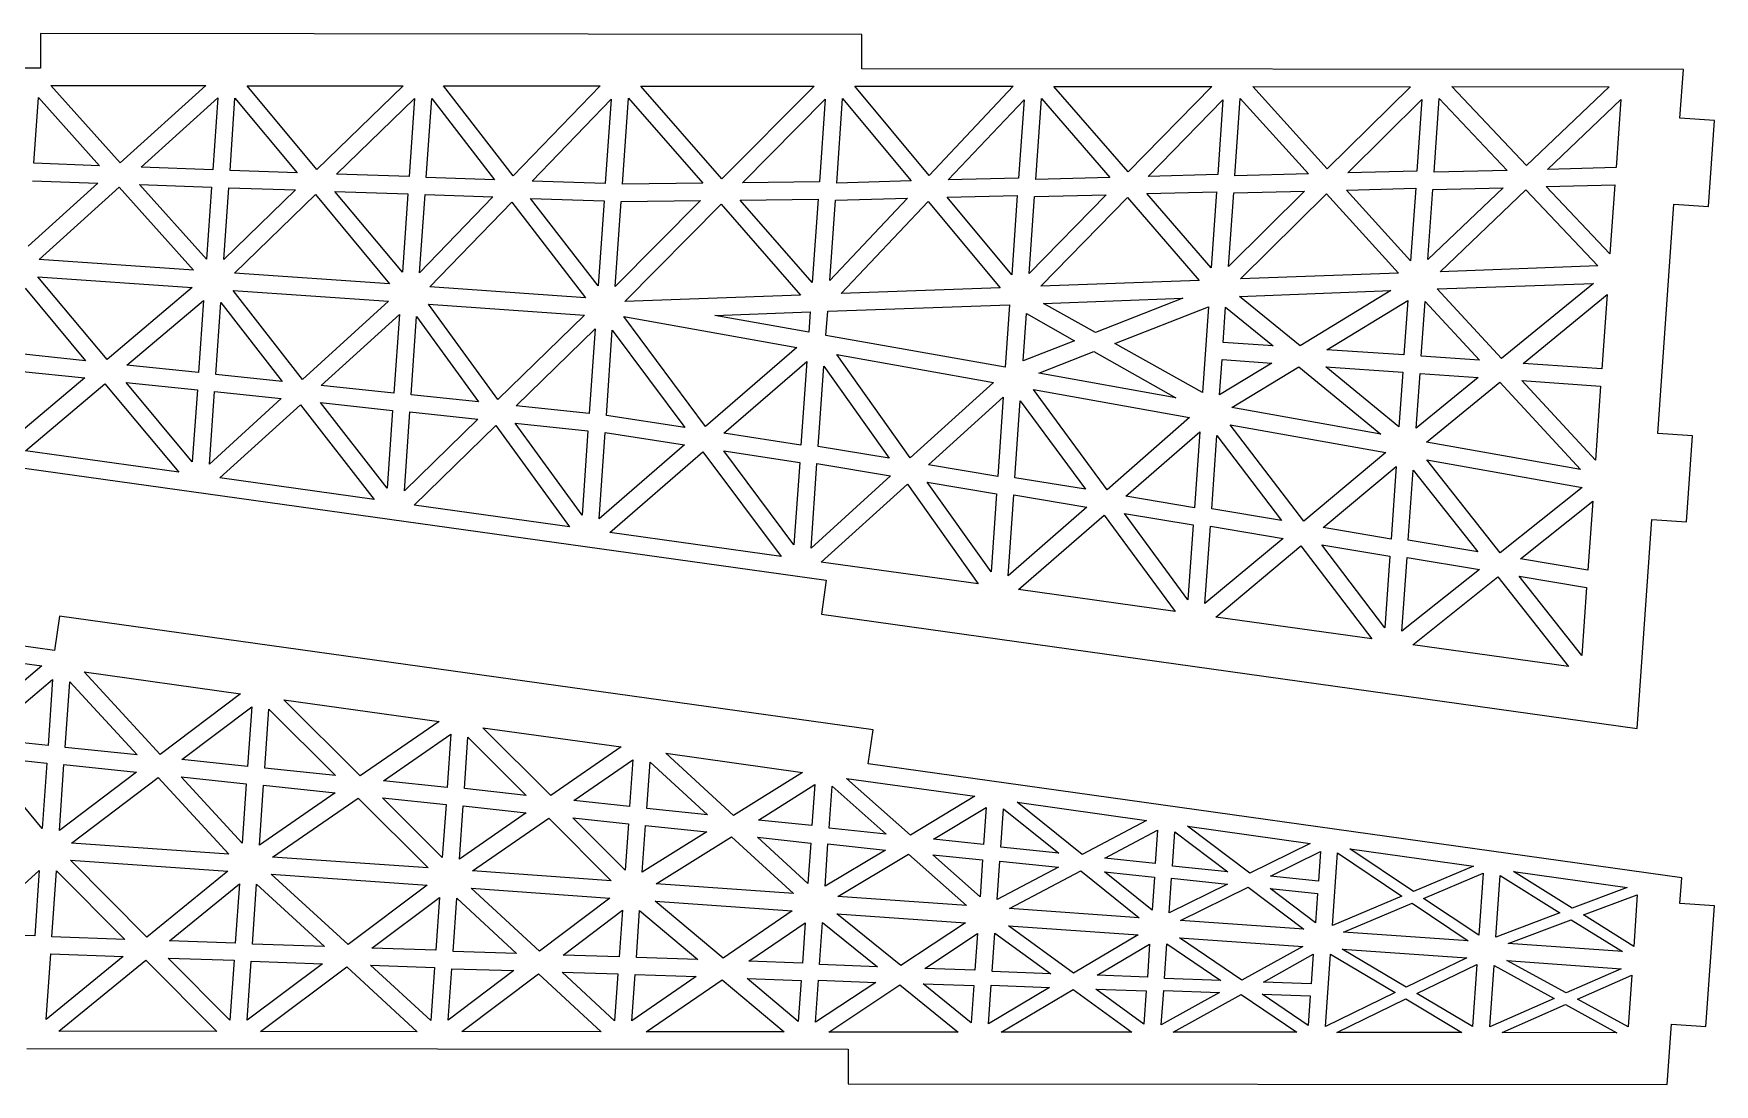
# Model space of a CAD drawing. Extents: x 287 to 1049, y 34 to 223.
# Drawn here: x 395.3 to 503.6, y 107.5 to 175.1 of the extents above; entities that cross this region are included whole.
import ezdxf

# ---------------------------------------------------------------- set-up
doc = ezdxf.new("R2010")
doc.units = 0
doc.header["$MEASUREMENT"] = 0
doc.layers.add('CYAN', color=4, linetype='CONTINUOUS')

msp = doc.modelspace()

# ---------------------------------------------------------------- linework, layer by layer
at = {"layer": 'CYAN'}
for p, q in [((448.66, 175.1), (395.76, 175.15)), ((395.76, 175.15), (395.76, 172.92)), ((448.66, 172.88), (448.66, 175.1)), ((395.76, 172.92), (342.86, 172.97)), ((501.57, 172.83), (448.66, 172.88)), ((501.35, 169.71), (501.57, 172.83)), ((395.33, 166.8), (395.63, 171.03)), ((395.63, 171.03), (399.57, 166.64)), ((400.9, 166.82), (396.43, 171.81)), ((396.43, 171.81), (406.42, 171.8)), ((406.42, 171.8), (400.9, 166.82)), ((413.56, 166.41), (409.07, 171.79)), ((409.07, 171.79), (419.11, 171.79)), ((419.11, 171.79), (413.56, 166.41)), ((421.72, 171.79), (431.81, 171.78)), ((426.21, 165.99), (421.72, 171.79)), ((431.81, 171.78), (426.21, 165.99)), ((439.65, 165.8), (434.43, 171.77)), ((434.43, 171.77), (445.58, 171.77)), ((445.58, 171.77), (439.65, 165.8)), ((452.99, 166.02), (448.2, 171.77)), ((448.2, 171.77), (458.4, 171.76)), ((458.4, 171.76), (452.99, 166.02)), ((465.81, 166.24), (461.02, 171.75)), ((461.02, 171.75), (471.19, 171.75)), ((471.19, 171.75), (465.81, 166.24)), ((478.63, 166.44), (473.84, 171.75)), ((473.84, 171.75), (483.99, 171.73)), ((483.99, 171.73), (478.63, 166.44)), ((491.46, 166.66), (486.66, 171.74)), ((486.66, 171.74), (496.78, 171.73)), ((496.78, 171.73), (491.46, 166.66)), ((402.25, 166.55), (407.18, 171.01)), ((407.18, 171.01), (406.86, 166.38)), ((407.97, 166.34), (408.29, 171)), ((408.29, 171), (412.29, 166.19)), ((414.83, 166.1), (419.85, 170.96)), ((419.85, 170.96), (419.5, 165.94)), ((420.61, 165.89), (420.96, 170.96)), ((420.96, 170.96), (425, 165.74)), ((427.43, 165.65), (432.51, 170.92)), ((432.51, 170.92), (432.13, 165.49)), ((433.25, 165.45), (433.63, 170.99)), ((433.63, 170.99), (438.42, 165.52)), ((440.98, 165.55), (446.3, 170.92)), ((446.3, 170.92), (445.93, 165.61)), ((447.04, 165.53), (447.42, 170.96)), ((447.42, 170.96), (451.83, 165.66)), ((454.23, 165.73), (459.11, 170.88)), ((459.11, 170.88), (458.75, 165.84)), ((459.86, 165.76), (460.23, 170.97)), ((460.23, 170.97), (464.63, 165.89)), ((467.09, 165.95), (471.91, 170.89)), ((471.91, 170.89), (471.58, 166.07)), ((472.69, 165.99), (473.03, 170.98)), ((473.03, 170.98), (477.43, 166.12)), ((479.95, 166.18), (484.72, 170.9)), ((484.72, 170.9), (484.4, 166.3)), ((485.51, 166.23), (485.84, 170.98)), ((485.84, 170.98), (490.23, 166.34)), ((492.82, 166.41), (497.53, 170.91)), ((497.53, 170.91), (497.23, 166.53)), ((503.57, 169.56), (501.35, 169.71)), ((503.18, 164.02), (503.57, 169.56)), ((399.57, 166.64), (395.33, 166.8)), ((395.25, 165.67), (399.46, 165.53)), ((406.86, 166.38), (402.25, 166.55)), ((412.29, 166.19), (407.97, 166.34)), ((419.5, 165.94), (414.83, 166.1)), ((425, 165.74), (420.61, 165.89)), ((432.13, 165.49), (427.43, 165.65)), ((451.83, 165.66), (447.04, 165.53)), ((458.75, 165.84), (454.23, 165.73)), ((464.63, 165.89), (459.86, 165.76)), ((471.58, 166.07), (467.09, 165.95)), ((477.43, 166.12), (472.69, 165.99)), ((484.4, 166.3), (479.95, 166.18)), ((490.23, 166.34), (485.51, 166.23)), ((497.23, 166.53), (492.82, 166.41)), ((399.46, 165.53), (394.96, 161.46)), ((395.68, 160.6), (400.82, 165.26)), ((400.82, 165.26), (405.61, 159.91)), ((406.46, 160.63), (402.14, 165.44)), ((402.14, 165.44), (406.78, 165.27)), ((406.78, 165.27), (406.46, 160.63)), ((407.57, 160.61), (407.89, 165.23)), ((412.18, 165.09), (407.57, 160.61)), ((407.89, 165.23), (412.18, 165.09)), ((408.26, 159.72), (413.47, 164.78)), ((413.47, 164.78), (418.25, 159.03)), ((419.07, 159.78), (414.72, 164.99)), ((414.72, 164.99), (419.42, 164.83)), ((419.42, 164.83), (419.07, 159.78)), ((420.18, 159.75), (420.53, 164.78)), ((424.89, 164.63), (420.18, 159.75)), ((420.53, 164.78), (424.89, 164.63)), ((427.32, 164.54), (432.06, 164.38)), ((431.68, 158.92), (427.32, 164.54)), ((438.42, 165.52), (433.25, 165.45)), ((445.93, 165.61), (440.98, 165.55)), ((451.59, 164.55), (446.6, 159.26)), ((446.96, 164.42), (451.59, 164.55)), ((454.16, 164.62), (458.67, 164.73)), ((458.32, 159.62), (454.16, 164.62)), ((458.67, 164.73), (458.32, 159.62)), ((464.39, 164.76), (459.44, 159.71)), ((459.44, 159.71), (459.78, 164.66)), ((459.78, 164.66), (464.39, 164.76)), ((460.19, 158.88), (465.77, 164.6)), ((465.77, 164.6), (470.39, 159.25)), ((467.02, 164.85), (471.5, 164.96)), ((471.16, 160.07), (467.02, 164.85)), ((471.5, 164.96), (471.16, 160.07)), ((477.17, 165), (472.28, 160.16)), ((472.28, 160.16), (472.61, 164.89)), ((472.61, 164.89), (477.17, 165)), ((473.04, 159.36), (478.59, 164.84)), ((478.59, 164.84), (483.22, 159.73)), ((479.88, 165.07), (484.33, 165.19)), ((484, 160.53), (479.88, 165.07)), ((484.33, 165.19), (484, 160.53)), ((489.97, 165.23), (485.12, 160.61)), ((485.12, 160.61), (485.43, 165.12)), ((485.43, 165.12), (489.97, 165.23)), ((485.9, 159.82), (491.42, 165.09)), ((491.42, 165.09), (496.05, 160.2)), ((492.74, 165.3), (497.15, 165.41)), ((496.84, 160.98), (492.74, 165.3)), ((497.15, 165.41), (496.84, 160.98)), ((420.84, 158.84), (426.11, 164.3)), ((426.11, 164.3), (430.87, 158.14)), ((432.06, 164.38), (431.68, 158.92)), ((438.28, 164.4), (432.78, 158.86)), ((432.78, 158.86), (433.17, 164.34)), ((433.17, 164.34), (438.28, 164.4)), ((433.4, 157.9), (439.6, 164.16)), ((439.6, 164.16), (444.71, 158.32)), ((440.83, 164.43), (445.85, 164.5)), ((445.47, 159.13), (440.83, 164.43)), ((445.85, 164.5), (445.47, 159.13)), ((446.6, 159.26), (446.96, 164.42)), ((447.33, 158.41), (452.93, 164.34)), ((452.93, 164.34), (457.56, 158.78)), ((499.93, 149.41), (500.96, 164.17)), ((500.96, 164.17), (503.18, 164.02)), ((405.61, 159.91), (395.68, 160.6)), ((400.05, 154.17), (395.6, 159.49)), ((395.6, 159.49), (405.53, 158.8)), ((418.25, 159.03), (408.26, 159.72)), ((470.39, 159.25), (460.19, 158.88)), ((483.22, 159.73), (473.04, 159.36)), ((496.05, 160.2), (485.9, 159.82)), ((394.77, 158.75), (398.66, 154.09)), ((405.53, 158.8), (400.05, 154.17)), ((412.64, 152.89), (408.18, 158.62)), ((408.18, 158.62), (418.17, 157.92)), ((430.87, 158.14), (420.84, 158.84)), ((444.71, 158.32), (433.4, 157.9)), ((457.56, 158.78), (447.33, 158.41)), ((460.36, 157.78), (469.34, 158.11)), ((469.34, 158.11), (463.7, 155.9)), ((472.98, 158.23), (482.72, 158.6)), ((476.89, 155.05), (472.98, 158.23)), ((482.72, 158.6), (476.89, 155.05)), ((485.71, 158.71), (495.79, 159.07)), ((489.85, 154.23), (485.71, 158.71)), ((495.79, 159.07), (489.85, 154.23)), ((491.24, 153.92), (496.66, 158.35)), ((496.66, 158.35), (496.32, 153.57)), ((401.33, 153.8), (406.27, 157.97)), ((406.27, 157.97), (405.95, 153.33)), ((407.05, 153.21), (407.37, 157.84)), ((407.37, 157.84), (411.32, 152.76)), ((418.17, 157.92), (412.64, 152.89)), ((413.85, 152.5), (418.88, 157.06)), ((418.88, 157.06), (418.52, 152)), ((425.22, 151.6), (420.76, 157.74)), ((420.76, 157.74), (430.79, 157.03)), ((430.79, 157.03), (425.22, 151.6)), ((439.2, 157), (445.34, 157.23)), ((445.25, 155.93), (439.2, 157)), ((445.34, 157.23), (445.25, 155.93)), ((446.35, 155.72), (446.46, 157.28)), ((446.46, 157.28), (458.18, 157.69)), ((458.18, 157.69), (457.9, 153.68)), ((459.04, 154.08), (459.26, 157.13)), ((459.26, 157.13), (462.36, 155.38)), ((463.7, 155.9), (460.36, 157.78)), ((464.96, 155.2), (470.98, 157.55)), ((470.98, 157.55), (470.6, 152.04)), ((471.94, 155.27), (472.09, 157.53)), ((472.09, 157.53), (475.14, 155.05)), ((478.61, 154.8), (483.82, 157.96)), ((483.82, 157.96), (483.57, 154.46)), ((484.68, 154.38), (484.93, 157.91)), ((484.93, 157.91), (488.44, 154.12)), ((419.63, 151.9), (419.98, 156.93)), ((419.98, 156.93), (423.97, 151.44)), ((426.39, 151.19), (431.48, 156.15)), ((431.48, 156.15), (431.1, 150.69)), ((432.21, 150.57), (432.59, 156.06)), ((432.59, 156.06), (437.26, 149.8)), ((438.6, 149.86), (433.33, 156.93)), ((433.33, 156.93), (444.47, 154.94)), ((444.47, 154.94), (438.6, 149.86)), ((457.9, 153.68), (446.35, 155.72)), ((462.36, 155.38), (459.04, 154.08)), ((470.6, 152.04), (464.96, 155.2)), ((475.14, 155.05), (471.94, 155.27)), ((483.57, 154.46), (478.61, 154.8)), ((398.66, 154.09), (394.47, 154.53)), ((405.95, 153.33), (401.33, 153.8)), ((439.78, 149.42), (445.12, 154.03)), ((445.12, 154.03), (444.74, 148.65)), ((445.85, 148.57), (446.21, 153.74)), ((446.21, 153.74), (450.42, 147.81)), ((447.06, 154.48), (457.14, 152.69)), ((451.77, 147.83), (447.06, 154.48)), ((460.05, 153.29), (463.61, 154.68)), ((463.61, 154.68), (468.89, 151.71)), ((471.7, 151.9), (471.86, 154.16)), ((475.06, 153.94), (471.7, 151.9)), ((471.86, 154.16), (475.06, 153.94)), ((488.44, 154.12), (484.68, 154.38)), ((496.32, 153.57), (491.24, 153.92)), ((398.61, 152.98), (394.1, 149.17)), ((394.4, 153.41), (398.61, 152.98)), ((401.28, 152.69), (405.87, 152.22)), ((405.54, 147.59), (401.28, 152.69)), ((411.32, 152.76), (407.05, 153.21)), ((457.14, 152.69), (451.77, 147.83)), ((468.89, 151.71), (460.05, 153.29)), ((472.48, 151.08), (476.8, 153.69)), ((476.8, 153.69), (482.08, 149.37)), ((483.25, 149.84), (478.54, 153.7)), ((478.54, 153.7), (483.5, 153.35)), ((483.5, 153.35), (483.25, 149.84)), ((484.36, 149.74), (484.61, 153.27)), ((488.36, 153.01), (484.36, 149.74)), ((484.61, 153.27), (488.36, 153.01)), ((485.02, 148.84), (489.74, 152.7)), ((489.74, 152.7), (494.95, 147.08)), ((495.91, 147.68), (491.16, 152.81)), ((491.16, 152.81), (496.24, 152.46)), ((394.79, 148.29), (399.91, 152.61)), ((399.91, 152.61), (404.68, 146.91)), ((405.87, 152.22), (405.54, 147.59)), ((406.65, 147.44), (406.97, 152.1)), ((411.27, 151.65), (406.65, 147.44)), ((406.97, 152.1), (411.27, 151.65)), ((418.52, 152), (413.85, 152.5)), ((423.97, 151.44), (419.63, 151.9)), ((452.95, 147.38), (457.77, 151.75)), ((457.77, 151.75), (457.41, 146.64)), ((464.45, 145.78), (459.72, 152.23)), ((459.72, 152.23), (469.77, 150.44)), ((496.24, 152.46), (495.91, 147.68)), ((407.31, 146.55), (412.5, 151.25)), ((412.5, 151.25), (417.25, 145.16)), ((418.09, 145.88), (413.8, 151.39)), ((413.8, 151.39), (418.44, 150.89)), ((418.44, 150.89), (418.09, 145.88)), ((419.2, 145.72), (419.55, 150.79)), ((419.55, 150.79), (423.92, 150.33)), ((431.1, 150.69), (426.39, 151.19)), ((437.26, 149.8), (432.21, 150.57)), ((458.52, 146.56), (458.86, 151.51)), ((458.86, 151.51), (463.06, 145.81)), ((482.08, 149.37), (472.48, 151.08)), ((423.92, 150.33), (419.2, 145.72)), ((419.83, 144.8), (425.09, 149.91)), ((425.09, 149.91), (429.83, 143.4)), ((430.64, 144.15), (426.34, 150.08)), ((426.34, 150.08), (431.02, 149.58)), ((431.02, 149.58), (430.64, 144.15)), ((431.74, 143.92), (432.13, 149.46)), ((432.13, 149.46), (437.24, 148.68)), ((444.74, 148.65), (439.78, 149.42)), ((469.77, 150.44), (464.45, 145.78)), ((465.66, 145.36), (470.42, 149.52)), ((470.42, 149.52), (470.08, 144.62)), ((477.12, 143.76), (472.39, 149.96)), ((472.39, 149.96), (482.41, 148.18)), ((502.15, 149.26), (499.93, 149.41)), ((437.24, 148.68), (431.74, 143.92)), ((450.42, 147.81), (445.85, 148.57)), ((471.19, 144.55), (471.52, 149.27)), ((471.52, 149.27), (475.69, 143.8)), ((494.95, 147.08), (485.02, 148.84)), ((501.76, 143.72), (502.15, 149.26)), ((393.97, 147.29), (446.36, 139.96)), ((404.68, 146.91), (394.79, 148.29)), ((432.42, 143.04), (438.42, 148.23)), ((438.42, 148.23), (443.46, 141.49)), ((444.29, 142.24), (439.77, 148.29)), ((439.77, 148.29), (444.66, 147.54)), ((444.66, 147.54), (444.29, 142.24)), ((445.39, 142.03), (445.77, 147.47)), ((445.77, 147.47), (450.51, 146.68)), ((457.41, 146.64), (452.95, 147.38)), ((482.41, 148.18), (477.12, 143.76)), ((478.36, 143.35), (483.07, 147.28)), ((483.07, 147.28), (482.75, 142.61)), ((489.78, 141.73), (485.05, 147.71)), ((485.05, 147.71), (495.05, 145.93)), ((417.25, 145.16), (407.31, 146.55)), ((450.51, 146.68), (445.39, 142.03)), ((446.05, 141.13), (451.6, 146.15)), ((451.6, 146.15), (456.16, 139.72)), ((452.87, 146.27), (457.33, 145.53)), ((456.98, 140.49), (452.87, 146.27)), ((463.06, 145.81), (458.52, 146.56)), ((483.85, 142.53), (484.17, 147.04)), ((484.17, 147.04), (488.33, 141.79)), ((457.33, 145.53), (456.98, 140.49)), ((458.08, 140.24), (458.44, 145.45)), ((458.44, 145.45), (463.15, 144.66)), ((470.08, 144.62), (465.66, 145.36)), ((495.05, 145.93), (489.78, 141.73)), ((429.83, 143.4), (419.83, 144.8)), ((463.15, 144.66), (458.08, 140.24)), ((458.75, 139.36), (464.27, 144.15)), ((464.27, 144.15), (468.83, 137.95)), ((465.57, 144.26), (470, 143.52)), ((469.66, 138.69), (465.57, 144.26)), ((475.69, 143.8), (471.19, 144.55)), ((491.07, 141.33), (495.73, 145.04)), ((495.73, 145.04), (495.41, 140.61)), ((443.46, 141.49), (432.42, 143.04)), ((470, 143.52), (469.66, 138.69)), ((470.76, 138.45), (471.11, 143.44)), ((471.11, 143.44), (475.79, 142.65)), ((482.75, 142.61), (478.36, 143.35)), ((498.6, 130.42), (499.54, 143.87)), ((499.54, 143.87), (501.76, 143.72)), ((396.67, 135.44), (344.28, 142.77)), ((475.79, 142.65), (470.76, 138.45)), ((471.45, 137.58), (476.94, 142.17)), ((476.94, 142.17), (481.5, 136.18)), ((478.28, 142.24), (482.67, 141.5)), ((482.35, 136.9), (478.28, 142.24)), ((488.33, 141.79), (483.85, 142.53)), ((456.16, 139.72), (446.05, 141.13)), ((482.67, 141.5), (482.35, 136.9)), ((483.44, 136.67), (483.78, 141.43)), ((483.78, 141.43), (488.43, 140.65)), ((495.41, 140.61), (491.07, 141.33)), ((446.36, 139.96), (446.06, 137.77)), ((488.43, 140.65), (483.44, 136.67)), ((484.15, 135.8), (489.61, 140.17)), ((489.61, 140.17), (494.17, 134.41)), ((495.03, 135.11), (490.99, 140.22)), ((490.99, 140.22), (495.34, 139.49)), ((468.83, 137.95), (458.75, 139.36)), ((495.34, 139.49), (495.03, 135.11)), ((396.98, 137.65), (396.67, 135.44)), ((449.38, 130.32), (396.98, 137.65)), ((446.06, 137.77), (498.6, 130.42)), ((481.5, 136.18), (471.45, 137.58)), ((385.97, 135.81), (395.85, 134.44)), ((494.17, 134.41), (484.15, 135.8)), ((395.85, 134.44), (390.73, 130.12)), ((392.03, 129.75), (396.54, 133.56)), ((396.54, 133.56), (396.25, 129.32)), ((397.35, 129.2), (397.65, 133.42)), ((397.65, 133.42), (402, 128.71)), ((403.47, 128.74), (398.57, 134.06)), ((398.57, 134.06), (408.65, 132.65)), ((408.65, 132.65), (403.47, 128.74)), ((411.43, 132.26), (421.43, 130.87)), ((416.35, 127.37), (411.43, 132.26)), ((404.87, 128.41), (409.37, 131.81)), ((409.37, 131.81), (409.1, 127.96)), ((410.21, 127.87), (410.47, 131.65)), ((410.47, 131.65), (414.77, 127.38)), ((421.43, 130.87), (416.35, 127.37)), ((417.85, 127.05), (422.19, 130.04)), ((422.19, 130.04), (421.95, 126.61)), ((424.26, 130.46), (433.15, 129.23)), ((428.63, 126.09), (424.26, 130.46)), ((449.07, 128.13), (449.38, 130.32)), ((396.25, 129.32), (392.03, 129.75)), ((402, 128.71), (397.35, 129.2)), ((423.06, 126.54), (423.29, 129.86)), ((423.29, 129.86), (427.04, 126.11)), ((433.15, 129.23), (428.63, 126.09)), ((440.4, 124.82), (436.03, 128.82)), ((436.03, 128.82), (444.83, 127.59)), ((395.87, 123.98), (391.98, 128.64)), ((391.98, 128.64), (396.17, 128.19)), ((396.17, 128.19), (395.87, 123.98)), ((396.98, 123.84), (397.27, 128.09)), ((397.27, 128.09), (401.95, 127.6)), ((409.1, 127.96), (404.87, 128.41)), ((414.77, 127.38), (410.21, 127.87)), ((430.12, 125.78), (433.91, 128.4)), ((433.91, 128.4), (433.7, 125.39)), ((434.81, 125.27), (435.02, 128.25)), ((435.02, 128.25), (438.72, 124.86)), ((501.46, 120.8), (449.07, 128.13)), ((401.95, 127.6), (396.98, 123.84)), ((397.77, 123.04), (403.34, 127.26)), ((403.34, 127.26), (407.9, 122.33)), ((408.76, 123.04), (404.82, 127.3)), ((404.82, 127.3), (409.02, 126.85)), ((409.02, 126.85), (408.76, 123.04)), ((409.86, 122.91), (410.13, 126.76)), ((410.13, 126.76), (414.75, 126.27)), ((421.95, 126.61), (417.85, 127.05)), ((444.83, 127.59), (440.4, 124.82)), ((442, 124.52), (445.64, 126.8)), ((445.64, 126.8), (445.45, 124.16)), ((446.55, 123.99), (446.74, 126.69)), ((446.74, 126.69), (450.23, 123.61)), ((451.79, 123.55), (447.68, 127.2)), ((447.68, 127.2), (455.93, 126.05)), ((414.75, 126.27), (409.86, 122.91)), ((410.7, 122.14), (416.23, 125.93)), ((416.23, 125.93), (420.74, 121.44)), ((417.79, 125.95), (421.88, 125.51)), ((421.64, 122.11), (417.79, 125.95)), ((427.04, 126.11), (423.06, 126.54)), ((433.7, 125.39), (430.12, 125.78)), ((455.93, 126.05), (451.79, 123.55)), ((458.67, 125.66), (467, 124.49)), ((462.86, 122.31), (458.67, 125.66)), ((421.88, 125.51), (421.64, 122.11)), ((422.75, 122.01), (422.98, 125.43)), ((427.05, 124.99), (422.75, 122.01)), ((422.98, 125.43), (427.05, 124.99)), ((423.58, 121.24), (428.5, 124.64)), ((428.5, 124.64), (432.52, 120.61)), ((430.05, 124.67), (433.63, 124.28)), ((433.42, 121.29), (430.05, 124.67)), ((438.72, 124.86), (434.81, 125.27)), ((445.45, 124.16), (442, 124.52)), ((453.27, 123.28), (456.67, 125.33)), ((456.67, 125.33), (456.5, 122.95)), ((457.61, 122.77), (457.78, 125.24)), ((457.78, 125.24), (461.35, 122.38)), ((467, 124.49), (462.86, 122.31)), ((433.63, 124.28), (433.42, 121.29)), ((434.52, 121.16), (434.73, 124.16)), ((438.67, 123.75), (434.52, 121.16)), ((434.73, 124.16), (438.67, 123.75)), ((435.42, 120.41), (440.26, 123.44)), ((440.26, 123.44), (444.25, 119.79)), ((445.19, 120.44), (441.95, 123.41)), ((441.95, 123.41), (445.37, 123.04)), ((450.23, 123.61), (446.55, 123.99)), ((464.31, 122.07), (467.71, 123.87)), ((467.71, 123.87), (467.56, 121.73)), ((468.66, 121.55), (468.81, 123.77)), ((468.81, 123.77), (472.24, 121.18)), ((469.63, 124.13), (477.53, 123.02)), ((473.64, 121.11), (469.63, 124.13)), ((407.9, 122.33), (397.77, 123.04)), ((445.37, 123.04), (445.19, 120.44)), ((446.29, 120.26), (446.48, 122.99)), ((450.19, 122.59), (446.29, 120.26)), ((446.48, 122.99), (450.19, 122.59)), ((447.12, 119.59), (451.67, 122.32)), ((451.67, 122.32), (455.41, 119.01)), ((456.5, 122.95), (453.27, 123.28)), ((461.35, 122.38), (457.61, 122.77)), ((477.53, 123.02), (473.64, 121.11)), ((474.98, 120.9), (478.19, 122.49)), ((478.19, 122.49), (478.06, 120.58)), ((478.97, 117.74), (479.3, 122.4)), ((479.3, 122.4), (483.43, 119.61)), ((480.08, 122.67), (488.05, 121.56)), ((484.18, 119.92), (480.08, 122.67)), ((391.18, 117.2), (395.68, 121.27)), ((395.68, 121.27), (395.39, 117.06)), ((396.5, 117.01), (396.8, 121.26)), ((396.8, 121.26), (401.19, 116.84)), ((402.62, 116.98), (397.69, 121.93)), ((397.69, 121.93), (407.82, 121.23)), ((420.74, 121.44), (410.7, 122.14)), ((432.52, 120.61), (423.58, 121.24)), ((456.27, 119.58), (453.23, 122.28)), ((453.23, 122.28), (456.43, 121.95)), ((456.43, 121.95), (456.27, 119.58)), ((457.37, 119.4), (457.54, 121.88)), ((461.32, 121.49), (457.37, 119.4)), ((457.54, 121.88), (461.32, 121.49)), ((458.18, 118.82), (462.76, 121.25)), ((462.76, 121.25), (466.53, 118.23)), ((467.56, 121.73), (464.31, 122.07)), ((472.24, 121.18), (468.66, 121.55)), ((488.05, 121.56), (484.18, 119.92)), ((407.82, 121.23), (402.62, 116.98)), ((404.08, 116.74), (408.57, 120.41)), ((408.57, 120.41), (408.31, 116.6)), ((409.41, 116.53), (409.68, 120.39)), ((409.68, 120.39), (414.05, 116.38)), ((410.62, 121.03), (420.67, 120.33)), ((415.57, 116.51), (410.62, 121.03)), ((420.67, 120.33), (415.57, 116.51)), ((444.25, 119.79), (435.42, 120.41)), ((464.28, 121.18), (467.5, 120.84)), ((467.35, 118.72), (464.28, 121.18)), ((467.5, 120.84), (467.35, 118.72)), ((468.45, 118.55), (468.61, 120.78)), ((472.21, 120.4), (468.45, 118.55)), ((468.61, 120.78), (472.21, 120.4)), ((469.19, 118.05), (473.55, 120.19)), ((473.55, 120.19), (477.13, 117.49)), ((478.06, 120.58), (474.98, 120.9)), ((484.83, 119.47), (488.68, 121.09)), ((488.68, 121.09), (488.4, 117.1)), ((489.5, 116.99), (489.78, 120.94)), ((489.78, 120.94), (493.62, 118.55)), ((490.62, 121.2), (497.94, 120.17)), ((494.41, 118.85), (490.62, 121.2)), ((497.94, 120.17), (494.41, 118.85)), ((501.35, 119.14), (501.46, 120.8)), ((417.11, 116.27), (421.46, 119.53)), ((421.46, 119.53), (421.22, 116.14)), ((422.33, 116.06), (422.57, 119.48)), ((422.57, 119.48), (426.41, 115.93)), ((427.9, 116.08), (423.51, 120.13)), ((423.51, 120.13), (432.44, 119.5)), ((432.44, 119.5), (427.9, 116.08)), ((435.34, 119.3), (444.18, 118.68)), ((439.72, 115.63), (435.34, 119.3)), ((455.41, 119.01), (447.12, 119.59)), ((474.95, 120.12), (478, 119.8)), ((477.87, 117.9), (474.95, 120.12)), ((478, 119.8), (477.87, 117.9)), ((483.43, 119.61), (478.97, 117.74)), ((479.68, 117.31), (484.1, 119.16)), ((484.1, 119.16), (487.7, 116.75)), ((488.4, 117.1), (484.83, 119.47)), ((495.13, 118.41), (498.6, 119.71)), ((498.6, 119.71), (498.37, 116.38)), ((503.57, 118.99), (501.35, 119.14)), ((429.43, 115.83), (433.24, 118.71)), ((433.24, 118.71), (433.03, 115.72)), ((434.14, 115.68), (434.35, 118.69)), ((434.35, 118.69), (438.1, 115.54)), ((444.18, 118.68), (439.72, 115.63)), ((451.17, 115.15), (447.05, 118.48)), ((447.05, 118.48), (455.33, 117.9)), ((466.53, 118.23), (458.18, 118.82)), ((477.13, 117.49), (469.19, 118.05)), ((493.62, 118.55), (489.5, 116.99)), ((490.28, 116.57), (494.34, 118.1)), ((494.34, 118.1), (497.64, 116.06)), ((498.37, 116.38), (495.13, 118.41)), ((503.02, 111.23), (503.57, 118.99)), ((395.39, 117.06), (391.18, 117.2)), ((401.19, 116.84), (396.5, 117.01)), ((441.39, 115.43), (445.01, 117.91)), ((445.01, 117.91), (444.83, 115.31)), ((445.94, 115.21), (446.13, 117.93)), ((446.13, 117.93), (449.66, 115.08)), ((455.33, 117.9), (451.17, 115.15)), ((452.72, 114.97), (456.1, 117.22)), ((456.1, 117.22), (455.94, 114.85)), ((457.05, 114.76), (457.22, 117.24)), ((457.22, 117.24), (460.84, 114.62)), ((458.1, 117.71), (466.46, 117.13)), ((462.3, 114.66), (458.1, 117.71)), ((466.46, 117.13), (462.3, 114.66)), ((473.13, 114.21), (469.12, 116.94)), ((469.12, 116.94), (477.06, 116.38)), ((487.7, 116.75), (479.68, 117.31)), ((396.13, 111.67), (396.42, 115.9)), ((396.42, 115.9), (401.09, 115.74)), ((408.31, 116.6), (404.08, 116.74)), ((414.05, 116.38), (409.41, 116.53)), ((421.22, 116.14), (417.11, 116.27)), ((426.41, 115.93), (422.33, 116.06)), ((433.03, 115.72), (429.43, 115.83)), ((463.81, 114.53), (467.19, 116.53)), ((467.19, 116.53), (467.05, 114.41)), ((468.15, 114.32), (468.31, 116.55)), ((468.31, 116.55), (471.78, 114.19)), ((477.06, 116.38), (473.13, 114.21)), ((474.53, 114.08), (477.73, 115.88)), ((477.73, 115.88), (477.6, 113.98)), ((478.52, 111.23), (478.84, 115.88)), ((478.84, 115.88), (483, 113.41)), ((483.72, 113.76), (479.6, 116.21)), ((479.6, 116.21), (487.63, 115.65)), ((497.64, 116.06), (490.28, 116.57)), ((401.09, 115.74), (396.13, 111.67)), ((396.95, 110.92), (402.55, 115.5)), ((402.55, 115.5), (407.13, 110.9)), ((403.98, 115.63), (408.23, 115.49)), ((407.96, 111.64), (403.98, 115.63)), ((408.23, 115.49), (407.96, 111.64)), ((409.07, 111.64), (409.34, 115.43)), ((413.92, 115.27), (409.07, 111.64)), ((409.34, 115.43), (413.92, 115.27)), ((409.94, 110.9), (415.49, 115.06)), ((415.49, 115.06), (420.03, 110.89)), ((420.91, 111.61), (417.02, 115.17)), ((417.02, 115.17), (421.14, 115.03)), ((421.14, 115.03), (420.91, 111.61)), ((422.02, 111.63), (422.25, 114.95)), ((426.25, 114.83), (422.02, 111.63)), ((422.25, 114.95), (426.25, 114.83)), ((438.1, 115.54), (434.14, 115.68)), ((444.83, 115.31), (441.39, 115.43)), ((449.66, 115.08), (445.94, 115.21)), ((455.94, 114.85), (452.72, 114.97)), ((460.84, 114.62), (457.05, 114.76)), ((487.63, 115.65), (483.72, 113.76)), ((484.4, 113.35), (488.26, 115.21)), ((488.26, 115.21), (487.99, 111.22)), ((489.1, 111.21), (489.38, 115.16)), ((489.38, 115.16), (493.24, 113.04)), ((490.2, 115.47), (497.56, 114.95)), ((494.01, 113.39), (490.2, 115.47)), ((497.56, 114.95), (494.01, 113.39)), ((422.89, 110.9), (427.83, 114.62)), ((427.83, 114.62), (431.87, 110.88)), ((432.74, 111.6), (429.35, 114.72)), ((429.35, 114.72), (432.95, 114.61)), ((432.95, 114.61), (432.74, 111.6)), ((433.85, 111.6), (434.06, 114.57)), ((437.99, 114.44), (433.85, 111.6)), ((434.06, 114.57), (437.99, 114.44)), ((434.78, 110.89), (439.66, 114.24)), ((439.66, 114.24), (443.66, 110.88)), ((441.28, 114.32), (444.75, 114.19)), ((444.57, 111.56), (441.28, 114.32)), ((444.75, 114.19), (444.57, 111.56)), ((445.68, 111.51), (445.87, 114.21)), ((449.56, 114.07), (445.68, 111.51)), ((445.87, 114.21), (449.56, 114.07)), ((446.54, 110.87), (451.11, 113.91)), ((451.11, 113.91), (454.87, 110.86)), ((452.62, 113.97), (455.87, 113.86)), ((455.7, 111.47), (452.62, 113.97)), ((455.87, 113.86), (455.7, 111.47)), ((456.81, 111.41), (456.98, 113.88)), ((460.75, 113.74), (456.81, 111.41)), ((456.98, 113.88), (460.75, 113.74)), ((467.05, 114.41), (463.81, 114.53)), ((471.78, 114.19), (468.15, 114.32)), ((477.6, 113.98), (474.53, 114.08)), ((494.75, 112.98), (498.24, 114.53)), ((498.24, 114.53), (498.01, 111.2)), ((457.64, 110.86), (462.26, 113.6)), ((462.26, 113.6), (466.05, 110.86)), ((466.83, 111.38), (463.72, 113.64)), ((463.72, 113.64), (466.98, 113.52)), ((466.98, 113.52), (466.83, 111.38)), ((467.94, 111.33), (468.1, 113.54)), ((471.7, 113.42), (467.94, 111.33)), ((468.1, 113.54), (471.7, 113.42)), ((468.71, 110.86), (473.09, 113.29)), ((473.09, 113.29), (476.68, 110.86)), ((477.41, 111.29), (474.45, 113.31)), ((474.45, 113.31), (477.54, 113.2)), ((477.54, 113.2), (477.41, 111.29)), ((483, 113.41), (478.52, 111.23)), ((479.26, 110.84), (483.7, 113)), ((483.7, 113), (487.3, 110.84)), ((487.99, 111.22), (484.4, 113.35)), ((493.24, 113.04), (489.1, 111.21)), ((489.89, 110.84), (493.97, 112.64)), ((493.97, 112.64), (497.29, 110.83)), ((498.01, 111.2), (494.75, 112.98)), ((407.13, 110.9), (396.95, 110.92)), ((420.03, 110.89), (409.94, 110.9)), ((431.87, 110.88), (422.89, 110.9)), ((443.66, 110.88), (434.78, 110.89)), ((454.87, 110.86), (446.54, 110.87)), ((466.05, 110.86), (457.64, 110.86)), ((476.68, 110.86), (468.71, 110.86)), ((487.3, 110.84), (479.26, 110.84)), ((497.29, 110.83), (489.89, 110.84)), ((500.53, 107.5), (500.81, 111.38)), ((500.81, 111.38), (503.02, 111.23)), ((394.88, 109.81), (447.79, 109.76)), ((447.79, 109.76), (447.78, 107.54)), ((447.78, 107.54), (500.53, 107.5))]:
    msp.add_line(p, q, dxfattribs=at)

doc.saveas('drawing.dxf')
